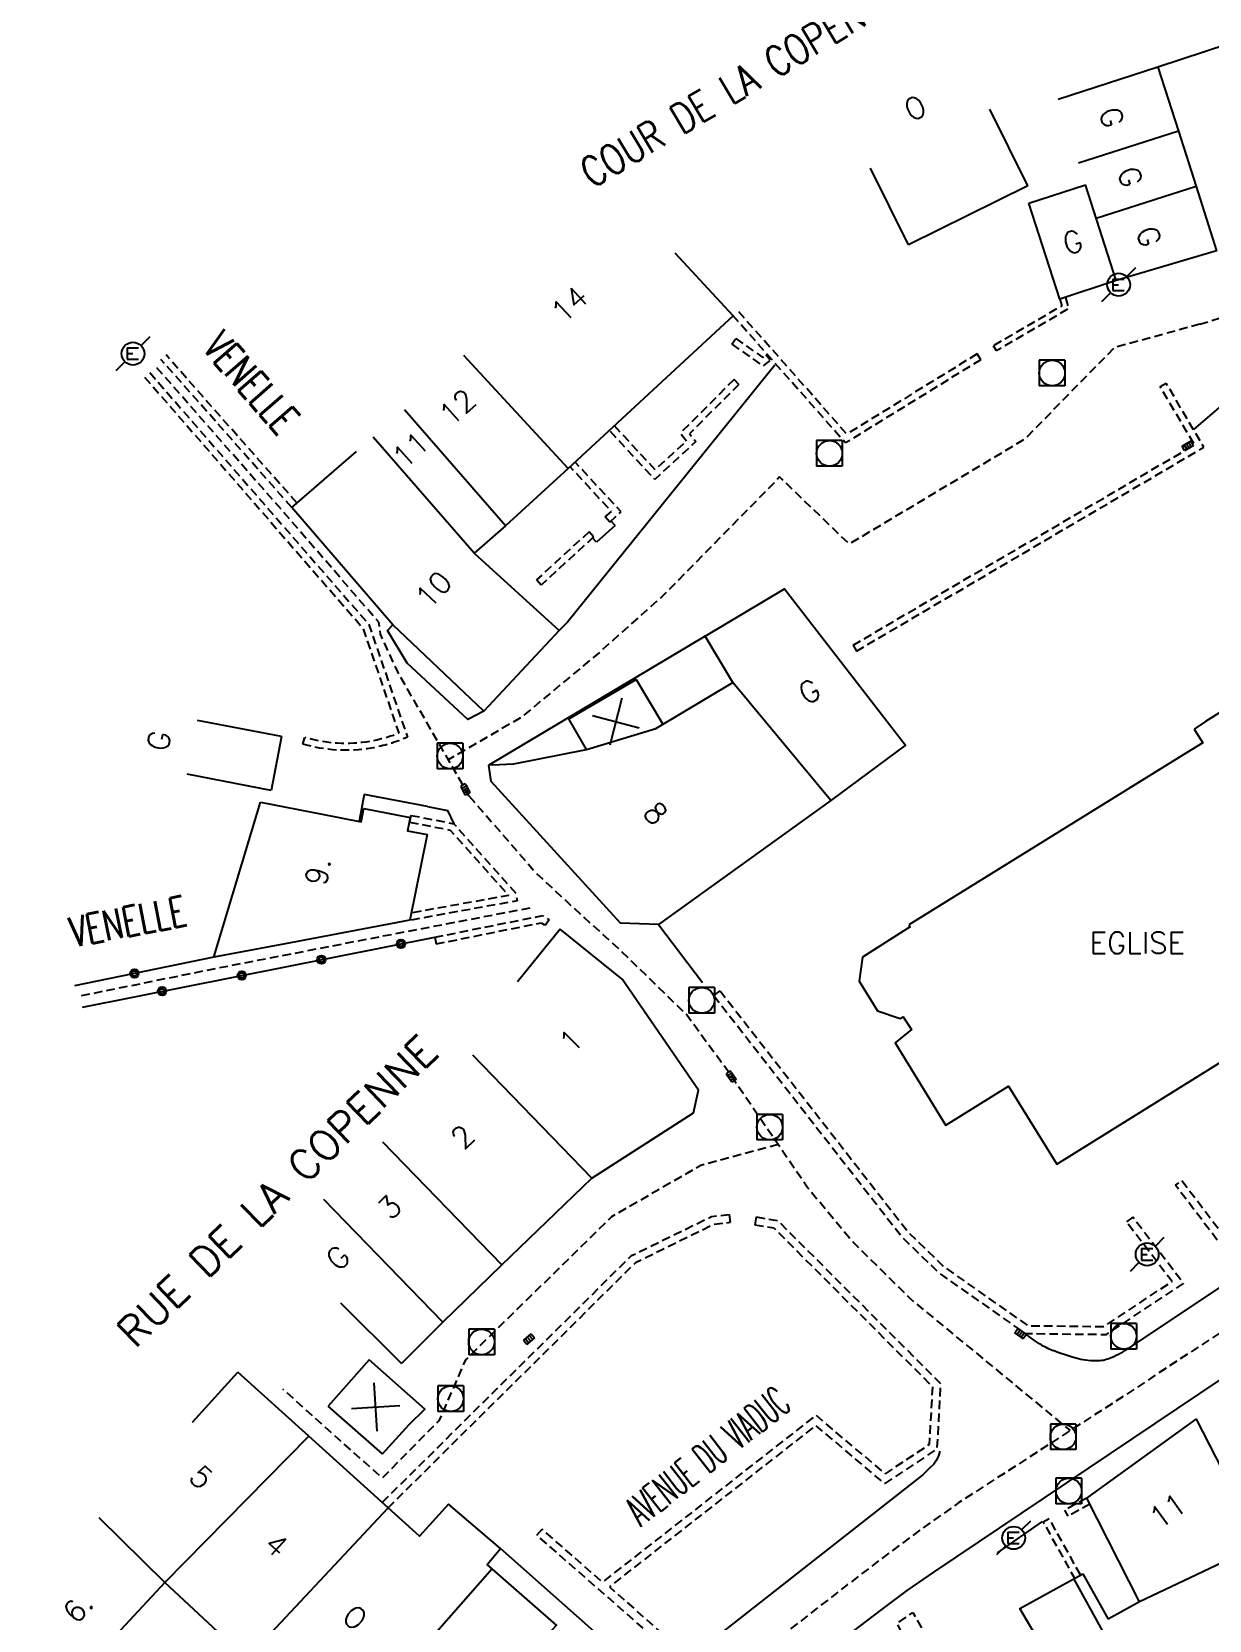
# Model space of a CAD drawing. Header units: millimetres. Extents: x 143000 to 144000, y 139000 to 140000.
# Drawn here: x 143188.1 to 143257, y 139650.8 to 139743.7 of the extents above; entities that cross this region are included whole.
import ezdxf
from ezdxf.enums import TextEntityAlignment as Align

# ---------------------------------------------------------------- set-up
doc = ezdxf.new("R2010")
doc.units = ezdxf.units.MM
doc.linetypes.add('DASHED', pattern=[0.75, 0.5, -0.25])
doc.layers.get('0').update_dxf_attribs({"linetype": 'CONTINUOUS'})
for name, color, linetype in [('W0001', 6, 'DASHED'), ('W0008', 7, 'CONTINUOUS'), ('W0100', 7, 'CONTINUOUS'), ('W0112', 1, 'DASHED'), ('W0322', 7, 'CONTINUOUS'), ('W0400', 7, 'CONTINUOUS'), ('W0420', 7, 'CONTINUOUS'), ('W0471', 7, 'CONTINUOUS'), ('W0984', 7, 'CONTINUOUS'), ('W0989', 7, 'CONTINUOUS'), ('W0991', 7, 'CONTINUOUS'), ('W1102', 7, 'CONTINUOUS')]:
    doc.layers.add(name, color=color, linetype=linetype)
doc.styles.get("Standard").update_dxf_attribs({"font": 'romans.shx', "width": 0.85})

# ---------------------------------------------------------------- blocks, each defined once
blk = doc.blocks.new('t322o')
at = {"color": 0, "linetype": 'Continuous'}
for radius in [0.25, 0.15]:
    blk.add_circle((0, 0), radius, dxfattribs=at)
blk = doc.blocks.new('t991o')
at = {"color": 0, "linetype": 'Continuous'}
for p, q in [((-1, 1), (1, -1)), ((-1, -1), (1, 1))]:
    blk.add_line(p, q, dxfattribs=at)
blk = doc.blocks.new('T400')
for p, q in [((-0.15, 0.3), (0.15, 0.3)), ((-0.15, -0.25), (-0.15, 0.3)), ((-0.15, 0.15), (0.15, 0.15)), ((-0.15, 0), (0.15, 0)), ((0.15, 0.3), (0.15, -0.25)), ((-0.15, -0.15), (0.15, -0.15)), ((-0.15, -0.25), (-0.15, -0.3)), ((-0.15, -0.3), (0.15, -0.3)), ((0.15, -0.3), (0.15, -0.25))]:
    blk.add_line(p, q)
blk = doc.blocks.new('T420')
for p, q in [((0.75, 0.75), (-0.75, 0.75)), ((-0.75, 0.75), (-0.75, -0.75)), ((0.75, 0.75), (0.75, -0.75)), ((0.75, -0.75), (-0.75, -0.75))]:
    blk.add_line(p, q)
blk.add_ellipse((0, 0), major_axis=(-0.53, 0.53), ratio=1, start_param=3.926991, end_param=10.210176)
blk = doc.blocks.new('T471')
for p, q in [((0.500001, 0.500001), (1.000002, 1.000002)), ((-0.333334, 0.333334), (-0.333334, -0.333334)), ((-0.333334, 0.333334), (0.333334, 0.333334)), ((-0.333334, 0), (0, 0)), ((-0.500001, -0.500001), (-1.000002, -1.000002)), ((-0.333334, -0.333334), (0.333334, -0.333334))]:
    blk.add_line(p, q)
blk.add_ellipse((0, 0), major_axis=(0.471405, 0.471405), ratio=1, start_param=5.497787144, end_param=11.780972451)

msp = doc.modelspace()

# ---------------------------------------------------------------- linework, layer by layer
at = {"layer": 'W0001', "flags": 128}
for points in [[(143256.412, 139726.611), (143263.259, 139728.731), (143264.976, 139728.901), (143266.992, 139728.854), (143269.098, 139728.364), (143271.905, 139727.85), (143274.823, 139727.165), (143277.616, 139726.075), (143279.869, 139724.893), (143282.2, 139723.333), (143284.501, 139721.165), (143285.903, 139719.078), (143287.054, 139716.825), (143287.705, 139715.09), (143288.156, 139712.987), (143288.3, 139711.321), (143288.257, 139709.908), (143287.209, 139700.066), (143286.847, 139697.208), (143286.418, 139695.3), (143285.698, 139693.173), (143284.83, 139691.1), (143283.788, 139689.279), (143279.913, 139686.337), (143277.886, 139683.684), (143276.502, 139681.91), (143274.79, 139679.775), (143273.178, 139677.991), (143271.429, 139676.467), (143260.508, 139669.542), (143252.104, 139664.014), (143242.323, 139657.69), (143239.955, 139656.019), (143237.433, 139654.135), (143235.798, 139652.883), (143224.812, 139644.355), (143222.462, 139642.361), (143221.399, 139640.731), (143218.289, 139638.484), (143212.381, 139633.848), (143208.824, 139631.237), (143207.08, 139630.031), (143204.6, 139628.456), (143201.824, 139626.799), (143197.318, 139624.893), (143185.769, 139621.598), (143177.084, 139619.618)], [(143256.412, 139726.611), (143251.421, 139725.243), (143246.17, 139719.887), (143235.912, 139713.756), (143231.838, 139717.679), (143225.072, 139710.781), (143221.183, 139707.324), (143216.717, 139703.613), (143212.459, 139701.14)], [(143213.682, 139699.02), (143209.497, 139706.274), (143208.491, 139708.482), (143208.393, 139709.181), (143202.814, 139715.629), (143195.32, 139724.168)], [(143213.682, 139699.02), (143217.582, 139694.523), (143219.804, 139692.465), (143222.576, 139689.947), (143226.425, 139686.2), (143228.78, 139682.991), (143233.487, 139676.113), (143236.145, 139672.92), (143239.495, 139669.605), (143248.839, 139661.903)], [(143217.231, 139692.46), (143210.934, 139691.258), (143198.872, 139688.926), (143190.819, 139687.298)], [(143231.761, 139678.635), (143227.23, 139677.414), (143222.007, 139674.407), (143213.458, 139666.034), (143211.909, 139662.482), (143208.603, 139659.129), (143204.868, 139662.449), (143202.787, 139664.329)]]:
    msp.add_lwpolyline(points, dxfattribs=at)
at = {"layer": 'W0008', "flags": 128}
msp.add_lwpolyline([(143802.508, 139956.293, 0.000002), (143824.961, 139979.624, 0.000766)], format="xyb", dxfattribs=at)
for points in [[(143231.56, 139724.225), (143219.431, 139709.19), (143218.94, 139708.701)], [(143258.369, 139722.438), (143256.045, 139720.454)], [(143222.215, 139714.837), (143221.97, 139715.106)], [(143221.135, 139713.859), (143220.9, 139714.117)], [(143222.215, 139714.837), (143221.135, 139713.859)], [(143214.537, 139703.979), (143213.597, 139703.496), (143210.057, 139706.786), (143208.901, 139708.702), (143209.215, 139709.027)], [(143227.476, 139708.36), (143214.83, 139700.823)], [(143207.545, 139699.104), (143207.238, 139697.544)], [(143211.234, 139698.399), (143207.545, 139699.104)], [(143211.234, 139698.399), (143212.406, 139698.172), (143212.777, 139697.398)], [(143224.76, 139691.499), (143227.317, 139688.107)], [(143260.671, 139672.347), (143252.045, 139666.594), (143251.918, 139666.512), (143251.789, 139666.435), (143251.657, 139666.362), (143251.522, 139666.294), (143251.379, 139666.228), (143251.234, 139666.166), (143251.087, 139666.108), (143250.938, 139666.056), (143250.848, 139666.029), (143250.757, 139666.009), (143250.665, 139665.995), (143250.572, 139665.987), (143250.394, 139665.981), (143250.216, 139665.981), (143250.038, 139665.988), (143249.86, 139666.001), (143249.723, 139666.017), (143249.587, 139666.039), (143249.452, 139666.068), (143249.318, 139666.102), (143248.955, 139666.209), (143248.594, 139666.321), (143248.235, 139666.439), (143247.878, 139666.564), (143247.787, 139666.598), (143247.697, 139666.634), (143247.607, 139666.673), (143247.519, 139666.713), (143247.431, 139666.756), (143247.345, 139666.802), (143247.26, 139666.849), (143247.176, 139666.898), (143247.049, 139666.977), (143246.923, 139667.057), (143246.799, 139667.14), (143246.676, 139667.224), (143246.554, 139667.311), (143246.434, 139667.399), (143246.315, 139667.49), (143246.198, 139667.582)], [(143262.027, 139666.885), (143261.564, 139667.549), (143240.84, 139653.616), (143239.286, 139652.56), (143237.805, 139651.45), (143230.117, 139645.602)], [(143241.219, 139660.693), (143241.175, 139660.562), (143241.126, 139660.432), (143241.072, 139660.304), (143241.013, 139660.179), (143240.979, 139660.116), (143240.94, 139660.056), (143240.897, 139659.999), (143240.849, 139659.946), (143240.595, 139659.686), (143240.336, 139659.431), (143240.241, 139659.343), (143240.141, 139659.261), (143223.384, 139646.126), (143221.124, 139644.004), (143220.391, 139641.842)], [(143217.76, 139644.209), (143223.033, 139648.351), (143215.519, 139655.012)]]:
    msp.add_lwpolyline(points, dxfattribs=at)
at = {"layer": 'W0100', "flags": 128}
for points in [[(143259.427, 139743.441), (143253.962, 139741.64), (143255.163, 139737.91), (143256.201, 139734.678), (143257.402, 139730.912), (143251.524, 139729.172), (143248.237, 139728.072), (143246.419, 139733.702)], [(143246.356, 139734.706), (143244.142, 139739.192)], [(143239.369, 139731.257), (143237.155, 139735.743)], [(143246.356, 139734.706), (143239.369, 139731.257)], [(143246.419, 139733.702), (143249.729, 139734.764)], [(143229.126, 139727.101), (143225.73, 139730.775)], [(143229.126, 139727.101), (143219.467, 139718.172), (143215.805, 139714.825), (143213.977, 139713.228), (143218.94, 139708.701), (143214.537, 139703.979)], [(143203.303, 139715.898), (143207.095, 139719.161)], [(143214.537, 139703.979), (143209.215, 139709.027), (143203.303, 139715.898)], [(143220.538, 139701.74), (143224.601, 139702.973), (143229.092, 139705.656), (143227.476, 139708.36), (143232.116, 139711.133), (143239.203, 139701.991), (143234.838, 139698.753), (143224.76, 139691.499), (143222.526, 139691.593), (143214.958, 139699.868), (143214.83, 139700.823), (143214.863, 139700.865), (143215.031, 139700.841), (143216.294, 139700.896), (143220.538, 139701.74), (143219.517, 139703.526), (143223.442, 139705.836), (143225.008, 139703.216)], [(143260.817, 139705.924), (143256.752, 139703.383), (143256.09, 139702.924)], [(143202.706, 139702.492), (143197.794, 139703.439)], [(143256.09, 139702.924), (143256.587, 139702.122), (143255.647, 139701.541)], [(143202.706, 139702.492), (143202.099, 139699.347)], [(143255.647, 139701.541), (143239.396, 139691.483)], [(143202.099, 139699.347), (143197.187, 139700.294)], [(143198.746, 139689.601), (143201.479, 139698.665)], [(143201.479, 139698.665), (143205.082, 139697.967), (143205.082, 139697.967), (143207.362, 139697.519), (143207.513, 139698.29), (143210.225, 139697.757), (143210.074, 139696.987), (143211.226, 139696.76), (143210.205, 139691.753), (143203.223, 139690.438), (143198.746, 139689.601)], [(143209.71, 139665.821), (143212.141, 139668.243), (143215.591, 139671.592), (143220.844, 139676.677), (143226.797, 139680.498), (143227.097, 139681.812), (143222.627, 139688.3), (143219.003, 139691.236)], [(143219.003, 139691.236), (143216.5, 139688.148)], [(143239.323, 139691.281), (143236.677, 139689.603), (143236.499, 139688.19), (143237.566, 139686.456), (143238.897, 139686.001), (143239.064, 139686.097), (143239.545, 139685.373), (143238.589, 139684.589), (143241.569, 139679.749)], [(143239.396, 139691.483), (143239.467, 139691.373), (143239.323, 139691.281)], [(143241.558, 139679.763), (143245.223, 139682.045), (143248.058, 139677.49), (143266.347, 139688.871)], [(143209.71, 139665.821), (143206.18, 139669.365)], [(143207.825, 139666.046), (143205.432, 139663.329)], [(143208.601, 139660.538), (143210.167, 139662.27), (143211.093, 139663.168), (143207.825, 139666.046)], [(143197.489, 139662.394), (143200.141, 139665.33)], [(143204.305, 139661.57), (143200.141, 139665.33)], [(143208.601, 139660.538), (143205.432, 139663.329)], [(143252.887, 139651.886), (143249.81, 139657.948), (143256.203, 139662.569), (143259.975, 139655.239), (143262.981, 139649.405), (143253.819, 139644.584), (143244.638, 139639.707), (143238.245, 139636.444), (143239.915, 139633.362), (143241.225, 139630.932), (143237.492, 139629.1), (143237.344, 139628.914), (143233.919, 139626.773), (143231.472, 139629.822), (143229.129, 139632.442), (143222.276, 139627.363), (143216.987, 139634.02), (143223.345, 139639.291), (143229.44, 139644.051), (143232.464, 139646.434), (143235.022, 139648.254)], [(143208.931, 139657.39), (143204.305, 139661.57), (143204.305, 139661.57)], [(143212.467, 139657.611), (143210.769, 139655.731), (143208.931, 139657.39)], [(143214.889, 139646.206), (143218.782, 139650.526), (143214.733, 139654.073), (143215.519, 139655.012), (143212.467, 139657.611)], [(143200.667, 139648.548), (143195.876, 139653.02), (143191.973, 139648.837)], [(143235.011, 139648.228), (143237.16, 139644.858), (143238.328, 139645.524), (143239.107, 139644.156), (143241.467, 139645.472), (143247.45, 139648.845), (143245.889, 139651.492), (143249.57, 139653.537)], [(143249.57, 139653.537), (143251.066, 139650.884)], [(143252.887, 139651.886), (143251.066, 139650.884)]]:
    msp.add_lwpolyline(points, dxfattribs=at)
at = {"layer": 'W0112', "flags": 128}
for points in [[(143248.237, 139728.072), (143248.344, 139727.685), (143244.355, 139725.359)], [(143248.562, 139728.18), (143248.744, 139727.523), (143244.527, 139725.064)], [(143243.604, 139724.537), (143235.694, 139719.668), (143229.126, 139727.101)], [(143243.394, 139724.878), (143235.771, 139720.186), (143229.426, 139727.366)], [(143229.042, 139725.441), (143229.271, 139725.77)], [(143229.042, 139725.441), (143230.875, 139724.168), (143231.29, 139724.504)], [(143229.271, 139725.77), (143230.857, 139724.668), (143231.038, 139724.815)], [(143244.527, 139725.064), (143244.355, 139725.359)], [(143203.303, 139715.898), (143195.646, 139724.553)], [(143203.603, 139716.163), (143195.946, 139724.818)], [(143231.29, 139724.504), (143231.038, 139724.815)], [(143243.604, 139724.537), (143243.394, 139724.878)], [(143194.995, 139723.782), (143207.81, 139709.057), (143210.064, 139702.467), (143209.938, 139702.411), (143209.811, 139702.357), (143209.683, 139702.306), (143209.554, 139702.256), (143209.425, 139702.209), (143209.295, 139702.163), (143209.164, 139702.12), (143209.033, 139702.078), (143208.9, 139702.039), (143208.768, 139702.002), (143208.634, 139701.967), (143208.501, 139701.934), (143208.366, 139701.903), (143208.232, 139701.874), (143208.096, 139701.847), (143207.961, 139701.823), (143207.71, 139701.783), (143207.458, 139701.75), (143207.205, 139701.725), (143206.952, 139701.707), (143206.698, 139701.697), (143206.444, 139701.694), (143206.191, 139701.698), (143205.937, 139701.709), (143205.684, 139701.728), (143205.431, 139701.754), (143205.179, 139701.787), (143204.929, 139701.828), (143204.679, 139701.876), (143204.431, 139701.931), (143204.185, 139701.993), (143203.941, 139702.063)], [(143229.172, 139723.376), (143226.035, 139720.245), (143226.389, 139719.793), (143224.555, 139718.099), (143222.174, 139720.674)], [(143229.454, 139723.093), (143229.172, 139723.376)], [(143229.454, 139723.093), (143226.569, 139720.212), (143226.932, 139719.75), (143224.533, 139717.533), (143221.88, 139720.403)], [(143236.131, 139707.843), (143256.108, 139719.561), (143254.098, 139722.964)], [(143236.333, 139707.498), (143256.657, 139719.419), (143254.443, 139723.167)], [(143254.098, 139722.964), (143254.443, 139723.167)], [(143221.632, 139715.34), (143221.996, 139715.67), (143219.583, 139718.279)], [(143221.901, 139715.043), (143222.564, 139715.645), (143219.877, 139718.551)], [(143221.901, 139715.043), (143221.632, 139715.34)], [(143220.69, 139714.467), (143217.615, 139711.657)], [(143220.96, 139714.171), (143217.885, 139711.361)], [(143220.96, 139714.171), (143220.69, 139714.467)], [(143217.885, 139711.361), (143217.615, 139711.657)], [(143236.131, 139707.843), (143236.333, 139707.498)], [(143203.941, 139702.063), (143204.056, 139702.446)], [(143210.273, 139697.889), (143210.196, 139697.496)], [(143210.196, 139697.496), (143212.568, 139697.031), (143215.984, 139693.206), (143210.291, 139692.175)], [(143210.273, 139697.889), (143212.777, 139697.398), (143216.423, 139693.315), (143216.477, 139692.889), (143210.205, 139691.753)], [(143211.662, 139690.762), (143217.984, 139692.031), (143218.35, 139691.784)], [(143218.35, 139691.784), (143218.126, 139691.453)], [(143211.662, 139690.762), (143211.741, 139690.37)], [(143211.741, 139690.37), (143217.899, 139691.606), (143218.126, 139691.453)], [(143227.989, 139687.343), (143228.354, 139687.627)], [(143227.989, 139687.343), (143239.035, 139673.18), (143241.177, 139671.113), (143246.198, 139667.582), (143250.951, 139667.53), (143255.465, 139670.512), (143252.494, 139674.391)], [(143228.354, 139687.627), (143239.38, 139673.49), (143241.473, 139671.47), (143246.347, 139668.043), (143250.814, 139667.994), (143254.796, 139670.625), (143252.127, 139674.109)], [(143208.606, 139657.719), (143223.171, 139672.138), (143227.858, 139674.424), (143228.905, 139674.547)], [(143208.931, 139657.39), (143223.442, 139671.756), (143227.99, 139673.974), (143228.959, 139674.088)], [(143230.472, 139674.398), (143231.725, 139674.191), (143241.252, 139664.655), (143241.038, 139660.827), (143237.984, 139658.802), (143233.953, 139662.205), (143221.877, 139652.768), (143225.336, 139649.715), (143225.003, 139649.332), (143217.645, 139655.784)], [(143228.959, 139674.088), (143228.905, 139674.547)], [(143230.472, 139674.398), (143230.397, 139673.942)], [(143252.494, 139674.391), (143252.127, 139674.109)], [(143230.397, 139673.942), (143231.503, 139673.759), (143240.779, 139664.474), (143240.589, 139661.085), (143238.017, 139659.379), (143233.964, 139662.801), (143221.475, 139653.041), (143217.95, 139656.132)], [(143249.802, 139657.952), (143248.508, 139657.251)], [(143249.993, 139657.6), (143248.699, 139656.899)], [(143249.436, 139653.463), (143247.61, 139656.749), (143247.26, 139656.555), (143249.086, 139653.268)], [(143248.508, 139657.251), (143248.699, 139656.899)], [(143217.645, 139655.784), (143217.95, 139656.132)], [(143241.569, 139645.529), (143238.696, 139650.625), (143239.639, 139651.257), (143242.555, 139646.085)]]:
    msp.add_lwpolyline(points, dxfattribs=at)
msp.add_lwpolyline([(143194.693, 139723.52), (143207.457, 139708.853), (143209.565, 139702.689), (143209.404, 139702.627), (143209.242, 139702.569), (143209.079, 139702.513), (143208.915, 139702.461), (143208.789, 139702.424), (143208.663, 139702.388), (143208.535, 139702.355), (143208.408, 139702.323), (143208.28, 139702.293), (143208.151, 139702.266), (143208.022, 139702.24), (143207.892, 139702.217), (143207.653, 139702.179), (143207.413, 139702.148), (143207.171, 139702.124), (143206.93, 139702.107), (143206.688, 139702.097), (143206.445, 139702.094), (143206.203, 139702.098), (143205.961, 139702.109), (143205.719, 139702.127), (143205.478, 139702.151), (143205.238, 139702.183), (143204.998, 139702.222), (143204.76, 139702.268), (143204.524, 139702.32), (143204.289, 139702.38), (143204.056, 139702.446, -0.057878)], format="xyb", dxfattribs=at)
msp.add_lwpolyline([(143255.366, 139676.53), (143258.176, 139672.842), (143265.986, 139678.05), (143267.962, 139679.482), (143270.041, 139681.067), (143272.607, 139683.393), (143279.429, 139691.085), (143281.827, 139694.611), (143280.896, 139698.061), (143279.629, 139703.882), (143281.143, 139705.265), (143281.208, 139705.322), (143281.276, 139705.376), (143281.435, 139705.494), (143281.597, 139705.609), (143281.662, 139705.653), (143281.731, 139705.692), (143281.801, 139705.726), (143281.874, 139705.756), (143282.04, 139705.815), (143282.206, 139705.871), (143282.373, 139705.925), (143282.542, 139705.974), (143282.628, 139705.997), (143282.715, 139706.015), (143282.802, 139706.029), (143282.891, 139706.038), (143282.979, 139706.044), (143283.068, 139706.045), (143283.157, 139706.041), (143283.245, 139706.033), (143283.376, 139706.016), (143283.506, 139705.993), (143283.635, 139705.964), (143283.763, 139705.93), (143283.889, 139705.891), (143284.013, 139705.847), (143284.136, 139705.797), (143284.256, 139705.742), (143284.292, 139705.743), (143284.329, 139705.739), (143284.365, 139705.733), (143284.4, 139705.722), (143284.433, 139705.709), (143284.466, 139705.692), (143284.496, 139705.671), (143284.524, 139705.648), (143284.55, 139705.623), (143284.573, 139705.595), (143284.593, 139705.565), (143284.61, 139705.533), (143284.624, 139705.5), (143284.634, 139705.466), (143284.642, 139705.43), (143284.645, 139705.394), (143284.645, 139705.358), (143284.642, 139705.322), (143284.635, 139705.287), (143284.625, 139705.253), (143284.611, 139705.219), (143284.594, 139705.187), (143284.574, 139705.157), (143284.551, 139705.129), (143284.526, 139705.104), (143284.498, 139705.081), (143284.468, 139705.061), (143284.436, 139705.044), (143284.403, 139705.03), (143284.368, 139705.019), (143284.333, 139705.012), (143284.297, 139705.009), (143284.261, 139705.008), (143284.225, 139705.012), (143284.19, 139705.019), (143284.155, 139705.029), (143284.122, 139705.043), (143284.09, 139705.06), (143284.06, 139705.08), (143284.032, 139705.103), (143284.004, 139705.131), (143283.978, 139705.163), (143283.957, 139705.197), (143283.939, 139705.234), (143283.926, 139705.272), (143283.916, 139705.311), (143283.912, 139705.352), (143283.911, 139705.392), (143283.825, 139705.426), (143283.737, 139705.457), (143283.648, 139705.484), (143283.559, 139705.509), (143283.468, 139705.53), (143283.377, 139705.549), (143283.286, 139705.564), (143283.194, 139705.576), (143283.128, 139705.582), (143283.061, 139705.584), (143282.995, 139705.584), (143282.929, 139705.58), (143282.863, 139705.573), (143282.798, 139705.562), (143282.733, 139705.549), (143282.668, 139705.532), (143282.508, 139705.485), (143282.349, 139705.434), (143282.191, 139705.381), (143282.034, 139705.324), (143281.989, 139705.306), (143281.945, 139705.284), (143281.903, 139705.26), (143281.862, 139705.234), (143281.707, 139705.122), (143281.554, 139705.008), (143281.503, 139704.968), (143281.454, 139704.925), (143280.135, 139703.721), (143281.343, 139698.17), (143282.327, 139694.527), (143279.792, 139690.802), (143272.934, 139683.068), (143270.335, 139680.713), (143268.237, 139679.112), (143266.249, 139677.672), (143258.072, 139672.219), (143255, 139676.252)], close=True, dxfattribs=at)
at = {"layer": 'W0322', "flags": 128}
for points in [[(143191.053, 139686.676), (143211.662, 139690.762)], [(143198.746, 139689.601), (143190.585, 139687.919)], [(143247.189, 139656.582), (143244.569, 139654.752)]]:
    msp.add_lwpolyline(points, dxfattribs=at)
at = {"layer": 'W1102', "flags": 128}
for points in [[(143253.962, 139741.64), (143248.125, 139739.761)], [(143255.163, 139737.91), (143249.321, 139736.034)], [(143251.524, 139729.172), (143249.729, 139734.764)], [(143256.201, 139734.678), (143250.362, 139732.793)], [(143219.467, 139718.172), (143213.361, 139724.777)], [(143215.805, 139714.825), (143209.889, 139721.601)], [(143213.977, 139713.228), (143208.06, 139720.004)], [(143234.838, 139698.753), (143229.092, 139705.656)], [(143220.844, 139676.677), (143213.885, 139683.866)], [(143215.591, 139671.592), (143208.622, 139678.771)], [(143212.141, 139668.243), (143205.172, 139675.422)], [(143195.876, 139653.02), (143204.305, 139661.57)], [(143200.667, 139648.548), (143208.931, 139657.39)], [(143192.014, 139656.827), (143195.876, 139653.02)], [(143259.975, 139655.239), (143252.887, 139651.886)], [(143215.014, 139653.827), (143211.218, 139649.495)], [(143253.819, 139644.584), (143249.052, 139653.249)]]:
    msp.add_lwpolyline(points, dxfattribs=at)

# ---------------------------------------------------------------- block references
at = {"layer": 'W0322'}
for p, rotation in [((143209.69, 139690.371), 11.21442109136158), ((143194.094, 139688.642), 191.6415872843115), ((143205.031, 139689.448), 11.21442109136158), ((143200.372, 139688.524), 11.21442109136158), ((143195.712, 139687.6), 11.21442109136158)]:
    msp.add_blockref('t322o', p, dxfattribs=dict(at, rotation=rotation))
at = {"layer": 'W0400'}
for p, rotation in [((143255.712, 139719.503), 120.3955126939694), ((143213.455, 139699.399), 207.0713878034288), ((143228.997, 139682.617), 214.805406371171), ((143217.176, 139667.262), 309.8925590043187), ((143245.935, 139667.58), 54.47710088384773)]:
    msp.add_blockref('T400', p, dxfattribs=dict(at, rotation=rotation))
at = {"layer": 'W0420'}
for p in [(143247.779, 139723.759), (143234.754, 139719.059), (143212.563, 139701.354), (143227.279, 139687.068), (143231.261, 139679.652), (143214.401, 139667.092), (143251.969, 139667.425), (143212.599, 139663.772), (143248.424, 139661.54), (143248.754, 139658.375)]:
    msp.add_blockref('T420', p, dxfattribs=at)
at = {"layer": 'W0471'}
for p in [(143251.667, 139728.925), (143194.011, 139724.894), (143253.337, 139672.214), (143245.526, 139655.631)]:
    msp.add_blockref('T471', p, dxfattribs=at)
at = {"layer": 'W0991'}
for p, rotation in [((143222.262, 139703.371), 300.4774363704357), ((143208.213, 139663.292), 48.63091395290547)]:
    msp.add_blockref('t991o', p, dxfattribs=dict(at, rotation=rotation))

# ---------------------------------------------------------------- texts
at = {"layer": 'W0984'}
msp.add_text('EGLISE', height=1.25, dxfattribs=at).set_placement((143252.757, 139690.43), align=Align.MIDDLE)
at = {"layer": 'W0989'}
for s, rotation, width, p in [('COUR DE LA COPENNE', 30.86872, 0.8, (143229.566, 139740.748)), ('VENELLE', 311.26927, 0.7, (143200.933, 139723.197)), ('VENELLE', 10.94016, 0.7, (143193.726, 139691.686)), ('AVENUE DU VIADUC', 38.09204, 0.5, (143227.627, 139660.426))]:
    msp.add_text(s, height=1.75, rotation=rotation, dxfattribs=dict(at, width=width)).set_placement(p, align=Align.MIDDLE)
msp.add_text('RUE DE LA COPENNE', height=1.75, rotation=44.06842, dxfattribs=at).set_placement((143202.44, 139675.915), align=Align.MIDDLE)
at = {"layer": 'W0991'}
for s, rotation, p in [('O', 26.2689, (143239.764, 139739.261)), ('G', 287.83005, (143251.268, 139738.711)), ('G', 287.83005, (143252.346, 139735.231)), ('G', 17.79848, (143248.983, 139731.418)), ('G', 287.83005, (143253.439, 139731.743)), ('14', 42.75244, (143219.55, 139727.785)), ('12', 42.00422, (143212.991, 139721.773)), ('11', 42.00422, (143210.255, 139719.275)), ('10', 46.99831, (143211.598, 139711.096)), ('G', 30.85677, (143233.577, 139705.124)), ('G', 79.08552, (143195.527, 139702.246)), ('8', 312.44348, (143224.589, 139698.006)), ('9.', 78.47642, (143204.829, 139694.609)), ('1', 44.45979, (143219.633, 139684.713)), ('2', 44.45979, (143213.299, 139679.1)), ('3', 44.45979, (143209.028, 139674.975)), ('G', 44.45979, (143206, 139672.009)), ('5', 317.90993, (143198.009, 139659.175)), ('11', 35.86443, (143254.545, 139657.227)), ('4', 317.90993, (143202.406, 139655.203)), ('6.', 46.9764, (143190.791, 139651.544)), ('O', 317.90993, (143206.995, 139650.967))]:
    msp.add_text(s, height=1.25, rotation=rotation, dxfattribs=at).set_placement(p, align=Align.MIDDLE)

doc.saveas('drawing.dxf')
